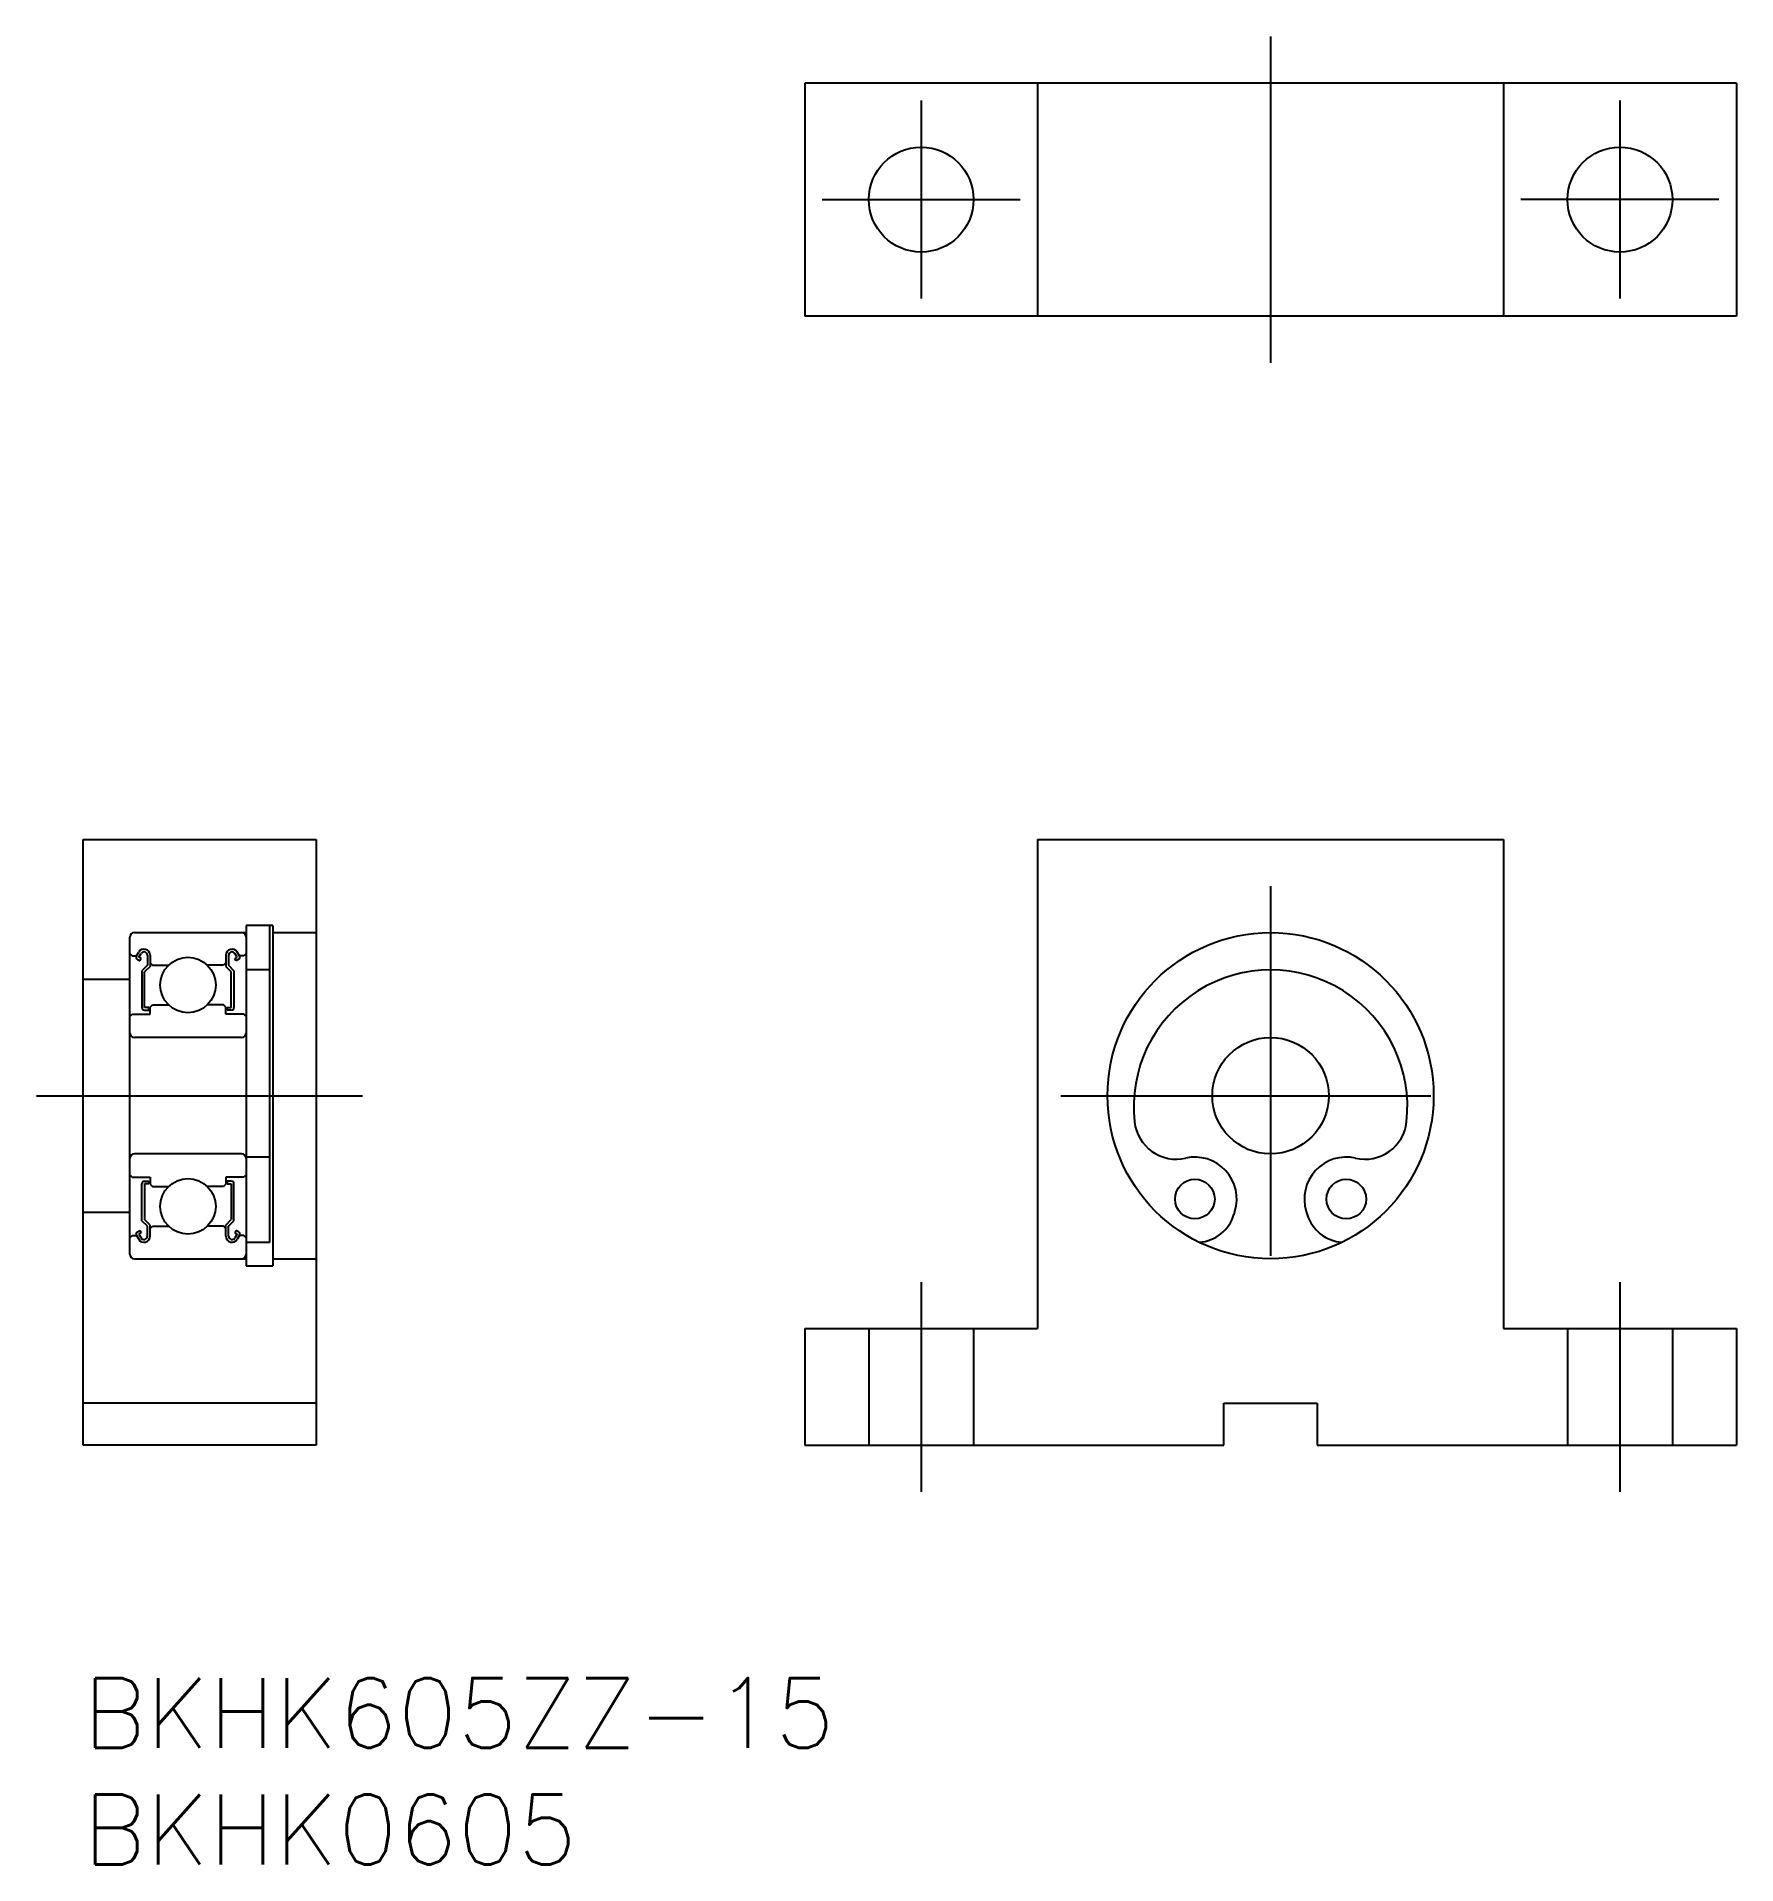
# Model space of a CAD drawing. Extents: x -2 to 71, y -8 to 70.5.
import ezdxf

# ---------------------------------------------------------------- set-up
doc = ezdxf.new("R2010")
doc.units = 0
doc.header["$LTSCALE"] = 0.5
doc.linetypes.add('CENTER', pattern=[50.8, 31.75, -6.35, 6.35, -6.35])
doc.linetypes.add('DASHED', pattern=[19.05, 12.7, -6.35])
for name, color, linetype in [('MSM_CENTER', 1, 'CENTER'), ('MSM_CONTINUOUS', 7, 'CONTINUOUS'), ('MSM_DASHED', 4, 'DASHED'), ('MSM_PART_NUMBER', 7, 'CONTINUOUS')]:
    doc.layers.add(name, color=color, linetype=linetype)
doc.styles.get("Standard").update_dxf_attribs({"font": 'txt.shx', "height": 3, "bigfont": 'bigfont.shx'})

# ---------------------------------------------------------------- blocks, each defined once
blk = doc.blocks.new('*U4')
at = {"layer": 'MSM_PART_NUMBER'}
blk.add_text('BKHK605ZZ-15', height=3, dxfattribs=at).set_placement((0, -3))
blk = doc.blocks.new('*U5')
at = {"layer": 'MSM_PART_NUMBER'}
blk.add_text('BKHK0605', height=3, dxfattribs=at).set_placement((0, -8))

msp = doc.modelspace()

# ---------------------------------------------------------------- linework, layer by layer
at = {"layer": 'MSM_CENTER'}
for p, q in [((50.978, 70.466), (50.978, 56.466)), ((35.978, 67.716), (35.978, 59.216)), ((65.978, 67.716), (65.978, 59.216)), ((31.728, 63.466), (40.228, 63.466)), ((70.228, 63.466), (61.728, 63.466)), ((50.978, 34), (50.978, 16)), ((-2, 25), (12, 25)), ((41.978, 25), (59.978, 25)), ((35.978, 17), (35.978, 8)), ((65.978, 17), (65.978, 8))]:
    msp.add_line(p, q, dxfattribs=at)
at = {"layer": 'MSM_CONTINUOUS'}
for p, q in [((70.978, 68.466), (30.978, 68.466)), ((30.978, 68.466), (30.978, 58.466)), ((40.978, 68.466), (40.978, 58.466)), ((60.978, 68.466), (60.978, 58.466)), ((70.978, 68.466), (70.978, 58.466)), ((70.978, 58.466), (30.978, 58.466)), ((0, 10), (0, 36)), ((0, 36), (10, 36)), ((10, 36), (10, 10)), ((40.978, 36), (60.978, 36)), ((40.978, 36), (40.978, 15)), ((60.978, 36), (60.978, 15)), ((7, 32.3), (7, 17.7)), ((8.15, 32.3, 1), (7, 32.3, 1)), ((8, 32.3), (8, 18.701)), ((8.15, 32.3), (8.15, 17.7)), ((2, 18.2), (2, 31.8)), ((2.2, 32), (7, 32)), ((8.15, 32, 1), (10, 32, 1)), ((2, 31.1), (2.1, 31)), ((2.1, 31), (2.291, 31)), ((2.291, 31), (2.386, 31.16)), ((2.334, 30.841), (2.434, 30.783)), ((2.392, 30.942), (2.487, 31.102)), ((2.493, 30.884), (2.392, 30.942)), ((2.434, 30.783), (2.493, 30.884)), ((2.757, 31.03), (2.757, 30.6)), ((2.873, 31.03), (2.873, 30.552)), ((2.873, 30.7), (2.973, 30.6)), ((6.127, 30.7), (6.027, 30.6)), ((6.127, 31.03), (6.127, 30.552)), ((6.243, 31.03), (6.243, 30.6)), ((6.507, 30.884), (6.608, 30.942)), ((6.566, 30.783), (6.507, 30.884)), ((6.608, 30.942), (6.513, 31.102)), ((6.666, 30.841), (6.566, 30.783)), ((6.709, 31), (6.614, 31.16)), ((6.9, 31), (6.709, 31)), ((7, 31.1), (6.9, 31)), ((0, 30), (2, 30)), ((2.757, 30.6), (2.524, 30.367)), ((2.524, 30.367), (2.524, 28.786)), ((2.873, 30.552), (2.64, 30.319)), ((2.64, 28.786), (2.64, 30.319)), ((2.973, 30.6), (3.666, 30.6)), ((6.027, 30.6), (5.334, 30.6)), ((6.127, 30.552), (6.36, 30.319)), ((6.243, 30.6), (6.476, 30.367)), ((6.36, 28.786), (6.36, 30.319)), ((6.476, 30.367), (6.476, 28.786)), ((8, 30.4, 1), (7, 30.4, 1)), ((2, 28.4), (2.1, 28.5)), ((2.1, 28.5), (2.873, 28.5)), ((2.815, 28.786), (2.64, 28.786)), ((2.64, 28.67), (2.815, 28.67)), ((2.815, 28.67), (2.815, 28.786)), ((2.873, 28.8), (2.973, 28.9)), ((2.873, 28.5), (2.873, 28.8)), ((2.973, 28.9), (3.666, 28.9)), ((6.027, 28.9), (5.334, 28.9)), ((6.127, 28.8), (6.027, 28.9)), ((6.127, 28.5), (6.127, 28.8)), ((6.9, 28.5), (6.127, 28.5)), ((6.185, 28.786), (6.36, 28.786)), ((6.185, 28.67), (6.185, 28.786)), ((6.36, 28.67), (6.185, 28.67)), ((7, 28.4), (6.9, 28.5)), ((7, 28.65), (7, 28.65)), ((6.8, 27.5), (2.2, 27.5)), ((6.8, 22.5), (2.2, 22.5)), ((8, 22.363, 1), (7, 22.363, 1)), ((2, 21.6), (2.1, 21.5)), ((2.1, 21.5), (2.873, 21.5)), ((2.524, 19.633), (2.524, 21.214)), ((2.64, 21.33), (2.815, 21.33)), ((2.64, 21.214), (2.64, 19.681)), ((2.815, 21.214), (2.64, 21.214)), ((2.815, 21.33), (2.815, 21.214)), ((2.873, 21.5), (2.873, 21.2)), ((2.873, 21.2), (2.973, 21.1)), ((6.127, 21.2), (6.027, 21.1)), ((6.127, 21.5), (6.127, 21.2)), ((6.9, 21.5), (6.127, 21.5)), ((6.36, 21.33), (6.185, 21.33)), ((6.185, 21.33), (6.185, 21.214)), ((6.185, 21.214), (6.36, 21.214)), ((6.36, 21.214), (6.36, 19.681)), ((6.476, 19.633), (6.476, 21.214)), ((7, 21.6), (6.9, 21.5)), ((2.973, 21.1), (3.666, 21.1)), ((6.027, 21.1), (5.334, 21.1)), ((0, 20), (2, 20)), ((2.757, 19.4), (2.524, 19.633)), ((2.873, 19.448), (2.64, 19.681)), ((6.127, 19.448), (6.36, 19.681)), ((6.243, 19.4), (6.476, 19.633)), ((49.408, 19.901), (49.449, 20.033)), ((52.508, 20.033), (52.549, 19.901)), ((2, 18.9), (2.1, 19)), ((2.1, 19), (2.291, 19)), ((2.291, 19), (2.386, 18.839)), ((2.334, 19.159), (2.434, 19.217)), ((2.493, 19.116), (2.392, 19.058)), ((2.392, 19.058), (2.487, 18.898)), ((2.434, 19.217), (2.493, 19.116)), ((2.757, 18.97), (2.757, 19.4)), ((2.873, 18.97), (2.873, 19.448)), ((2.873, 19.3), (2.973, 19.4)), ((2.973, 19.4), (3.666, 19.4)), ((6.027, 19.4), (5.334, 19.4)), ((6.127, 19.3), (6.027, 19.4)), ((6.127, 18.97), (6.127, 19.448)), ((6.243, 18.97), (6.243, 19.4)), ((6.566, 19.217), (6.507, 19.116)), ((6.507, 19.116), (6.608, 19.058)), ((6.608, 19.058), (6.513, 18.898)), ((6.666, 19.159), (6.566, 19.217)), ((6.709, 19), (6.614, 18.839)), ((6.9, 19), (6.709, 19)), ((7, 18.9), (6.9, 19)), ((8, 18.701, 1), (7, 18.701, 1)), ((2.2, 18), (7, 18)), ((7, 17.7, 1), (8.15, 17.7, 1)), ((8.15, 18, 1), (10, 18, 1)), ((30.978, 15), (40.978, 15)), ((30.978, 15), (30.978, 10)), ((60.978, 15), (70.978, 15)), ((70.978, 15), (70.978, 10)), ((10, 11.8), (0, 11.8)), ((48.978, 11.8), (52.978, 11.8)), ((48.978, 10), (48.978, 11.8)), ((52.978, 11.8), (52.978, 10)), ((10, 10), (0, 10)), ((30.978, 10), (48.978, 10)), ((52.978, 10), (70.978, 10))]:
    msp.add_line(p, q, dxfattribs=at)
for centre, radius in [((35.978, 63.466), 2.25), ((65.978, 63.466), 2.25), ((50.978, 25), 7), ((4.5, 29.75), 1.191), ((50.978, 25), 2.5), ((4.5, 20.25), 1.191), ((47.728, 20.563), 0.85), ((54.228, 20.563), 0.85)]:
    msp.add_circle(centre, radius, dxfattribs=at)
for centre, radius, start, end in [((2.2, 31.8), 0.2, 90, 180), ((6.8, 31.8), 0.2, 0, 90), ((2.392, 30.942), 0.116, 150.00319, 239.99854), ((2.612, 31.03), 0.261, 0, 150.00011), ((2.612, 31.03), 0.145, 0, 149.99983), ((6.388, 31.03), 0.261, 29.99989, 180), ((6.388, 31.03), 0.145, 30.00017, 180), ((6.608, 30.942), 0.116, 300.00146, 29.99681), ((50.978, 24.525), 5.875, 353.63107, 186.36893), ((2.64, 28.786), 0.116, 180.00005, 270.00003), ((6.36, 28.786), 0.116, 269.99997, 359.99995), ((2.2, 27.7), 0.2, 180, 270), ((6.8, 27.7), 0.2, 270, 0), ((46.929, 24.073), 1.8, 186.36893, 282.83714), ((55.028, 24.073), 1.8, 257.16286, 353.63107), ((2.2, 22.3), 0.2, 90, 180), ((6.8, 22.3), 0.2, 0, 90), ((47.728, 20.563), 1.8, 342.88178, 102.83714), ((54.228, 20.563), 1.8, 77.16286, 197.11822), ((2.64, 21.214), 0.116, 89.99997, 179.99995), ((6.36, 21.214), 0.116, 0.00005, 90.00003), ((47.783, 20.401), 1.7, 274.43307, 342.88178), ((54.174, 20.401), 1.7, 197.11822, 265.56693), ((2.392, 19.058), 0.116, 120.00146, 209.99681), ((2.612, 18.97), 0.261, 209.99989, 0), ((2.612, 18.97), 0.145, 210.00017, 0), ((6.388, 18.97), 0.261, 180, 330.00011), ((6.388, 18.97), 0.145, 180, 329.99983), ((6.608, 19.058), 0.116, 330.00319, 59.99854), ((2.2, 18.2), 0.2, 180, 270), ((6.8, 18.2), 0.2, 270, 0)]:
    msp.add_arc(centre, radius, start, end, dxfattribs=at)
at = {"layer": 'MSM_DASHED'}
for p, q in [((33.728, 15), (33.728, 10)), ((38.228, 15), (38.228, 10)), ((63.728, 15), (63.728, 10)), ((68.228, 15), (68.228, 10))]:
    msp.add_line(p, q, dxfattribs=at)

# ---------------------------------------------------------------- block references
at = {"layer": 'MSM_CONTINUOUS'}
for name in ['*U4', '*U5']:
    msp.add_blockref(name, (0, 0), dxfattribs=at)

doc.saveas('drawing.dxf')
